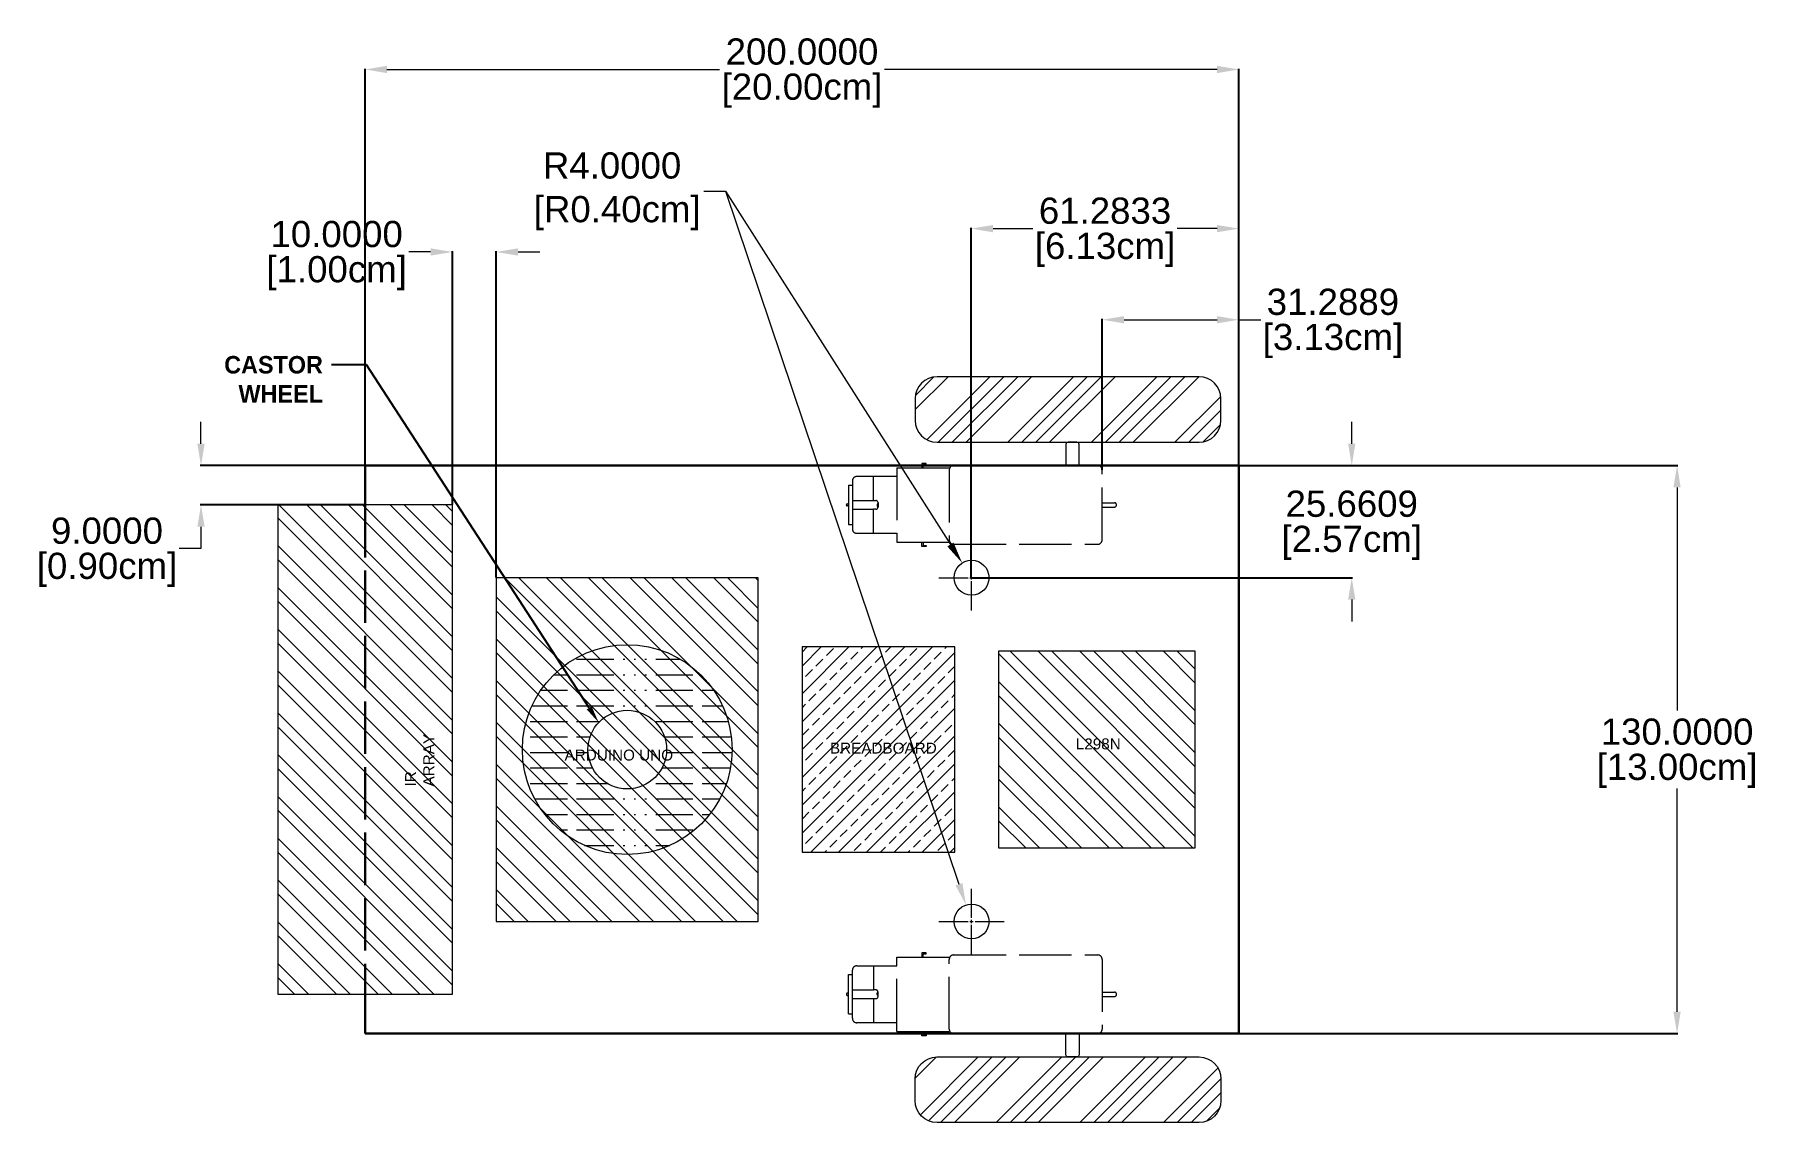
# Model space of a CAD drawing. Header units: millimetres. Extents: x -176 to 219, y -85 to 164.
import ezdxf
from ezdxf import colors
from ezdxf.entities.mleader import LeaderData, LeaderLine
from ezdxf.math import Vec2, Vec3

# ---------------------------------------------------------------- set-up
doc = ezdxf.new("R2010")
doc.units = ezdxf.units.MM
doc.linetypes.add('ACAD_ISO02W100', pattern=[15, 12, -3])
doc.linetypes.add('CENTER2', pattern=[28.575, 19.05, -3.175, 3.175, -3.175])
for name, color, linetype, lineweight in [('CHASSIS', 40, 'Continuous', 30), ('CONTROLLERS', 150, 'Continuous', 30), ('MOTOR & WHEELS', 212, 'Continuous', 30), ('TEXT & ANNOTATION', 80, 'Continuous', 30)]:
    doc.layers.add(name, color=color, linetype=linetype, lineweight=lineweight)
doc.styles.add('Annotative', font='arial.ttf')
doc.styles.get("Standard").update_dxf_attribs({"font": 'arial.ttf'})
doc.dimstyles.get("Standard").update_dxf_attribs({"dimtxt": 6, "dimasz": 5, "dimexe": 0.18, "dimexo": 0.0625, "dimgap": 1, "dimtad": 0, "dimtih": 1, "dimtoh": 1, "dimdec": 4, "dimzin": 0, "dimdsep": 46, "dimtxsty": 'Annotative', "dimcen": 0.09, "dimclrd": 1, "dimclre": 2, "dimclrt": 3, "dimadec": 0, "dimazin": 0, "dimtfac": 1, "dimtdec": 4, "dimtofl": 0, "dimtmove": 0, "dimatfit": 3, "dimfxl": 1, "dimtolj": 1, "dimtzin": 0, "dimlwd": 15, "dimarcsym": 0})

# ---------------------------------------------------------------- blocks, each defined once
blk = doc.blocks.new('*U2')
at = {"layer": 'CHASSIS', "color": 0, "linetype": 'CENTER2', "lineweight": 20, "transparency": 16777216}
for p, q in [((0, 0.8), (0, 7.5)), ((-7.5, 0), (-0.8, 0)), ((0.8, 0), (7.5, 0)), ((0, -7.5), (0, -0.8))]:
    blk.add_line(p, q, dxfattribs=at)
at = {"layer": 'CHASSIS', "color": 0, "linetype": 'Continuous', "lineweight": 20, "transparency": 16777216}
for p, q in [((-0.4, 0), (0.4, 0)), ((0, -0.4), (0, 0.4))]:
    blk.add_line(p, q, dxfattribs=at)
blk = doc.blocks.new('*U3')
at = {"layer": 'CHASSIS', "color": 0, "linetype": 'CENTER2', "lineweight": 20, "transparency": 16777216}
for p, q in [((0, 0.8), (0, 7.5)), ((-7.5, 0), (-0.8, 0)), ((0.8, 0), (7.5, 0)), ((0, -7.5), (0, -0.8))]:
    blk.add_line(p, q, dxfattribs=at)
at = {"layer": 'CHASSIS', "color": 0, "linetype": 'Continuous', "lineweight": 20, "transparency": 16777216}
for p, q in [((-0.4, 0), (0.4, 0)), ((0, -0.4), (0, 0.4))]:
    blk.add_line(p, q, dxfattribs=at)
blk = doc.blocks.new('*D13')
at = {"layer": 'Defpoints', "color": 0, "linetype": 'Continuous', "transparency": 16777216}
for p in [(100, 155.65), (-100, 65), (100, 65)]:
    blk.add_point(p, dxfattribs=at)
at = {"layer": 'TEXT & ANNOTATION', "color": 2, "linetype": 'Continuous', "lineweight": -2, "transparency": 16777216}
for p, q in [((-100, 65.06), (-100, 155.83)), ((100, 65.06), (100, 155.83))]:
    blk.add_line(p, q, dxfattribs=at)
at = {"layer": 'TEXT & ANNOTATION', "color": 1, "linetype": 'Continuous', "lineweight": 15, "transparency": 16777216}
for p, q in [((-95, 155.65), (-18.85, 155.65)), ((95, 155.65), (18.85, 155.65))]:
    blk.add_line(p, q, dxfattribs=at)
at = {"layer": 'TEXT & ANNOTATION', "color": 1, "linetype": 'Continuous', "transparency": 16777216}
for points in [[(-95, 156.49), (-95, 154.82), (-100, 155.65)], [(95, 156.49), (95, 154.82), (100, 155.65)]]:
    blk.add_solid(points, dxfattribs=at)
at = {"layer": 'TEXT & ANNOTATION', "color": 3, "linetype": 'Continuous', "transparency": 16777216, "char_height": 6, "attachment_point": 5, "style": 'Annotative'}
for s, insert in [('\\A1;200.0000', (0, 159.72)), ('\\A1;[20.00cm]', (0, 150.81))]:
    blk.add_mtext(s, dxfattribs=dict(at, insert=insert))
blk = doc.blocks.new('*D15')
at = {"layer": 'Defpoints', "color": 0, "linetype": 'Continuous', "transparency": 16777216}
for p in [(100, 65), (100, -65), (200.3, -65)]:
    blk.add_point(p, dxfattribs=at)
at = {"layer": 'TEXT & ANNOTATION', "color": 2, "linetype": 'Continuous', "lineweight": -2, "transparency": 16777216}
for p, q in [((100.06, 65), (200.48, 65)), ((100.06, -65), (200.48, -65))]:
    blk.add_line(p, q, dxfattribs=at)
at = {"layer": 'TEXT & ANNOTATION', "color": 1, "linetype": 'Continuous', "lineweight": 15, "transparency": 16777216}
for p, q in [((200.3, 60), (200.3, 8.91)), ((200.3, -60), (200.3, -8.91))]:
    blk.add_line(p, q, dxfattribs=at)
at = {"layer": 'TEXT & ANNOTATION', "color": 1, "linetype": 'Continuous', "transparency": 16777216}
for points in [[(199.46, 60), (201.13, 60), (200.3, 65)], [(199.46, -60), (201.13, -60), (200.3, -65)]]:
    blk.add_solid(points, dxfattribs=at)
at = {"layer": 'TEXT & ANNOTATION', "color": 3, "linetype": 'Continuous', "transparency": 16777216, "char_height": 6, "attachment_point": 5, "style": 'Annotative'}
for s, insert in [('\\A1;130.0000', (200.3, 4.07)), ('\\A1;[13.00cm]', (200.3, -4.85))]:
    blk.add_mtext(s, dxfattribs=dict(at, insert=insert))
blk = doc.blocks.new('*D16')
at = {"layer": 'Defpoints', "color": 0, "linetype": 'Continuous', "transparency": 16777216}
for p in [(100, 98.37), (68.71, 64), (100, 64)]:
    blk.add_point(p, dxfattribs=at)
at = {"layer": 'TEXT & ANNOTATION', "color": 2, "linetype": 'Continuous', "lineweight": -2, "transparency": 16777216}
for p, q in [((68.71, 64.06), (68.71, 98.55)), ((100, 64.06), (100, 98.55))]:
    blk.add_line(p, q, dxfattribs=at)
at = {"layer": 'TEXT & ANNOTATION', "color": 1, "linetype": 'Continuous', "lineweight": 15, "transparency": 16777216}
for p, q in [((73.71, 98.37), (95, 98.37)), ((100, 98.37), (105, 98.37))]:
    blk.add_line(p, q, dxfattribs=at)
at = {"layer": 'TEXT & ANNOTATION', "color": 1, "linetype": 'Continuous', "transparency": 16777216}
for points in [[(73.71, 99.2), (73.71, 97.54), (68.71, 98.37)], [(95, 99.2), (95, 97.54), (100, 98.37)]]:
    blk.add_solid(points, dxfattribs=at)
at = {"layer": 'TEXT & ANNOTATION', "color": 3, "linetype": 'Continuous', "transparency": 16777216, "char_height": 6, "attachment_point": 5, "style": 'Annotative'}
for s, insert in [('\\A1;31.2889', (121.52, 102.44)), ('\\A1;[3.13cm]', (121.52, 93.53))]:
    blk.add_mtext(s, dxfattribs=dict(at, insert=insert))
blk = doc.blocks.new('*D20')
at = {"layer": 'Defpoints', "color": 0, "linetype": 'Continuous', "transparency": 16777216}
for p in [(-100, 65), (-137.57, 56), (-100, 56)]:
    blk.add_point(p, dxfattribs=at)
at = {"layer": 'TEXT & ANNOTATION', "color": 1, "linetype": 'Continuous', "lineweight": 15, "transparency": 16777216}
for p, q in [((-137.57, 70), (-137.57, 75)), ((-137.57, 51), (-137.57, 46)), ((-137.57, 46), (-142.57, 46))]:
    blk.add_line(p, q, dxfattribs=at)
at = {"layer": 'TEXT & ANNOTATION', "color": 2, "linetype": 'Continuous', "lineweight": -2, "transparency": 16777216}
for p, q in [((-100.06, 65), (-137.75, 65)), ((-100.06, 56), (-137.75, 56))]:
    blk.add_line(p, q, dxfattribs=at)
at = {"layer": 'TEXT & ANNOTATION', "color": 1, "linetype": 'Continuous', "transparency": 16777216}
for points in [[(-138.4, 70), (-136.73, 70), (-137.57, 65)], [(-138.4, 51), (-136.73, 51), (-137.57, 56)]]:
    blk.add_solid(points, dxfattribs=at)
at = {"layer": 'TEXT & ANNOTATION', "color": 3, "linetype": 'Continuous', "transparency": 16777216, "char_height": 6, "attachment_point": 5, "style": 'Annotative'}
for s, insert in [('\\A1;9.0000', (-159.08, 50.06)), ('\\A1;[0.90cm]', (-159.08, 41.15))]:
    blk.add_mtext(s, dxfattribs=dict(at, insert=insert))
blk = doc.blocks.new('*D22')
at = {"layer": 'Defpoints', "color": 0, "linetype": 'Continuous', "transparency": 16777216}
for p in [(36.66, 42.71), (38.81, 39.34)]:
    blk.add_point(p, dxfattribs=at)
at = {"layer": 'TEXT & ANNOTATION', "color": 1, "linetype": 'Continuous', "lineweight": 15, "transparency": 16777216}
for p, q in [((-22.48, 127.78), (-17.48, 127.78)), ((-17.48, 127.78), (33.97, 46.93))]:
    blk.add_line(p, q, dxfattribs=at)
at = {"layer": 'TEXT & ANNOTATION', "color": 2, "linetype": 'Continuous', "lineweight": -2, "transparency": 16777216}
for p, q in [((38.72, 39.34), (38.9, 39.34)), ((38.81, 39.25), (38.81, 39.43))]:
    blk.add_line(p, q, dxfattribs=at)
at = {"layer": 'TEXT & ANNOTATION', "color": 1, "linetype": 'Continuous', "transparency": 16777216}
blk.add_solid([(34.68, 47.38), (33.27, 46.48), (36.66, 42.71)], dxfattribs=at)
at = {"layer": 'TEXT & ANNOTATION', "color": 3, "linetype": 'Continuous', "transparency": 16777216, "insert": (-43.47, 127.78), "char_height": 6, "attachment_point": 5, "style": 'Annotative'}
blk.add_mtext('\\A1;R4.0000\\P [R0.40cm]', dxfattribs=at)
blk = doc.blocks.new('*D23')
at = {"layer": 'Defpoints', "color": 0, "linetype": 'Continuous', "transparency": 16777216}
for p in [(37.53, -35.55), (38.81, -39.34)]:
    blk.add_point(p, dxfattribs=at)
at = {"layer": 'TEXT & ANNOTATION', "color": 1, "linetype": 'Continuous', "lineweight": 15, "transparency": 16777216}
for p, q in [((-22.48, 127.78), (-17.48, 127.78)), ((-17.48, 127.78), (35.93, -30.81))]:
    blk.add_line(p, q, dxfattribs=at)
at = {"layer": 'TEXT & ANNOTATION', "color": 2, "linetype": 'Continuous', "lineweight": -2, "transparency": 16777216}
for p, q in [((38.72, -39.34), (38.9, -39.34)), ((38.81, -39.43), (38.81, -39.25))]:
    blk.add_line(p, q, dxfattribs=at)
at = {"layer": 'TEXT & ANNOTATION', "color": 1, "linetype": 'Continuous', "transparency": 16777216}
blk.add_solid([(36.72, -30.54), (35.14, -31.08), (37.53, -35.55)], dxfattribs=at)
at = {"layer": 'TEXT & ANNOTATION', "color": 3, "linetype": 'Continuous', "transparency": 16777216, "insert": (-43.47, 127.78), "char_height": 6, "attachment_point": 5, "style": 'Annotative'}
blk.add_mtext('\\A1;R4.0000\\P [R0.40cm]', dxfattribs=at)
blk = doc.blocks.new('*D24')
at = {"layer": 'Defpoints', "color": 0, "linetype": 'Continuous', "transparency": 16777216}
for p in [(100, 119.23), (100, 65), (38.72, 39.34)]:
    blk.add_point(p, dxfattribs=at)
at = {"layer": 'TEXT & ANNOTATION', "color": 2, "linetype": 'Continuous', "lineweight": -2, "transparency": 16777216}
for p, q in [((38.72, 39.4), (38.72, 119.41)), ((100, 65.06), (100, 119.41))]:
    blk.add_line(p, q, dxfattribs=at)
at = {"layer": 'TEXT & ANNOTATION', "color": 1, "linetype": 'Continuous', "lineweight": 15, "transparency": 16777216}
for p, q in [((43.72, 119.23), (52.84, 119.23)), ((95, 119.23), (85.87, 119.23))]:
    blk.add_line(p, q, dxfattribs=at)
at = {"layer": 'TEXT & ANNOTATION', "color": 1, "linetype": 'Continuous', "transparency": 16777216}
for points in [[(43.72, 120.06), (43.72, 118.39), (38.72, 119.23)], [(95, 120.06), (95, 118.39), (100, 119.23)]]:
    blk.add_solid(points, dxfattribs=at)
at = {"layer": 'TEXT & ANNOTATION', "color": 3, "linetype": 'Continuous', "transparency": 16777216, "char_height": 6, "attachment_point": 5, "style": 'Annotative'}
for s, insert in [('\\A1;61.2833', (69.36, 123.29)), ('\\A1;[6.13cm]', (69.36, 114.38))]:
    blk.add_mtext(s, dxfattribs=dict(at, insert=insert))
blk = doc.blocks.new('*D25')
at = {"layer": 'Defpoints', "color": 0, "linetype": 'Continuous', "transparency": 16777216}
for p in [(100, 65), (125.83, 65), (38.72, 39.34)]:
    blk.add_point(p, dxfattribs=at)
at = {"layer": 'TEXT & ANNOTATION', "color": 1, "linetype": 'Continuous', "lineweight": 15, "transparency": 16777216}
for p, q in [((125.83, 70), (125.83, 75)), ((125.83, 34.34), (125.83, 29.34))]:
    blk.add_line(p, q, dxfattribs=at)
at = {"layer": 'TEXT & ANNOTATION', "color": 2, "linetype": 'Continuous', "lineweight": -2, "transparency": 16777216}
for p, q in [((100.06, 65), (126.01, 65)), ((38.78, 39.34), (126.01, 39.34))]:
    blk.add_line(p, q, dxfattribs=at)
at = {"layer": 'TEXT & ANNOTATION', "color": 1, "linetype": 'Continuous', "transparency": 16777216}
for points in [[(125, 70), (126.66, 70), (125.83, 65)], [(125, 34.34), (126.66, 34.34), (125.83, 39.34)]]:
    blk.add_solid(points, dxfattribs=at)
at = {"layer": 'TEXT & ANNOTATION', "color": 3, "linetype": 'Continuous', "transparency": 16777216, "char_height": 6, "attachment_point": 5, "style": 'Annotative'}
for s, insert in [('\\A1;25.6609', (125.83, 56.23)), ('\\A1;[2.57cm]', (125.83, 47.32))]:
    blk.add_mtext(s, dxfattribs=dict(at, insert=insert))
blk = doc.blocks.new('*D26')
at = {"layer": 'Defpoints', "color": 0, "linetype": 'Continuous', "transparency": 16777216}
for p in [(-80, 113.88), (-80, 56), (-70, 39.34)]:
    blk.add_point(p, dxfattribs=at)
at = {"layer": 'TEXT & ANNOTATION', "color": 1, "linetype": 'Continuous', "lineweight": 15, "transparency": 16777216}
for p, q in [((-85, 113.88), (-90, 113.88)), ((-65, 113.88), (-60, 113.88))]:
    blk.add_line(p, q, dxfattribs=at)
at = {"layer": 'TEXT & ANNOTATION', "color": 2, "linetype": 'Continuous', "lineweight": -2, "transparency": 16777216}
for p, q in [((-80, 56.06), (-80, 114.06)), ((-70, 39.4), (-70, 114.06))]:
    blk.add_line(p, q, dxfattribs=at)
at = {"layer": 'TEXT & ANNOTATION', "color": 1, "linetype": 'Continuous', "transparency": 16777216}
for points in [[(-85, 114.72), (-85, 113.05), (-80, 113.88)], [(-65, 114.72), (-65, 113.05), (-70, 113.88)]]:
    blk.add_solid(points, dxfattribs=at)
at = {"layer": 'TEXT & ANNOTATION', "color": 3, "linetype": 'Continuous', "transparency": 16777216, "char_height": 6, "attachment_point": 5, "style": 'Annotative'}
for s, insert in [('\\A1;10.0000', (-106.52, 117.95)), ('\\A1;[1.00cm]', (-106.52, 109.04))]:
    blk.add_mtext(s, dxfattribs=dict(at, insert=insert))

msp = doc.modelspace()

# ---------------------------------------------------------------- hatches: boundary and pattern name
at = {"layer": 'CONTROLLERS', "linetype": 'Continuous', "lineweight": 20, "true_color": 0x136734}
h = msp.add_hatch(dxfattribs=at)
h.set_pattern_fill('ANSI32', color=116, scale=0.71, angle=90)
h.paths.add_polyline_path([(-80, 56), (-100, 56), (-100, -56), (-80, -56)])
h.paths.add_polyline_path([(-100, 56), (-120, 56), (-120, -56), (-100, -56)])
h.paths.add_polyline_path([(-82.82002, -9.39907), (-82.82002, 4.20939), (-92.13846, 4.20939), (-92.13846, -9.39907)], flags=24)
at = {"layer": 'CONTROLLERS', "linetype": 'Continuous', "lineweight": 20, "true_color": 0x293189}
h = msp.add_hatch(dxfattribs=at)
h.set_pattern_fill('ANSI32', color=177, scale=0.71, angle=90)
h.paths.add_polyline_path([(-10, 39.33915), (-70, 39.33915), (-70, -39.33915), (-10, -39.33915)])
h.paths.add_polyline_path([(-54.97444, -3.90945), (-28.88304, -3.90945), (-28.88304, 1.24233), (-54.97444, 1.24233)], flags=24)
at = {"layer": 'CONTROLLERS', "linetype": 'Continuous', "lineweight": 20, "true_color": 0x636466}
h = msp.add_hatch(dxfattribs=at)
h.set_pattern_fill('ANSI33', color=251, scale=0.71)
h.paths.add_polyline_path([(35, 23.5), (0, 23.5), (0, -23.5), (35, -23.5)])
h.paths.add_polyline_path([(5.51037, -2.32376), (31.21296, -2.32376), (31.21296, 2.82802), (5.51037, 2.82802)], flags=24)
at = {"layer": 'CONTROLLERS', "linetype": 'Continuous', "lineweight": 20, "true_color": 0xed1f24}
h = msp.add_hatch(dxfattribs=at)
h.set_pattern_fill('ANSI32', color=240, scale=0.71, angle=90)
h.paths.add_polyline_path([(90, 22.5), (45, 22.5), (45, -22.5), (90, -22.5)])
h.paths.add_polyline_path([(61.78239, -1.32248), (73.324, -1.32248), (73.324, 3.8293), (61.78239, 3.8293)], flags=24)
at = {"layer": 'MOTOR & WHEELS', "linetype": 'Continuous', "lineweight": 20}
h = msp.add_hatch(dxfattribs=at)
h.set_pattern_fill('ANSI34', color=256, scale=0.71)
h.set_pattern_definition([(45, (-4.096, 0), (-9.564, 9.564), []), (45, (-0.908, 0), (-9.564, 9.564), []), (45, (2.28, 0), (-9.564, 9.564), []), (45, (5.468, 0), (-9.564, 9.564), [])])
h.paths.add_polyline_path([(90.90434, 70.33997, 0.414213562), (95.90434, 75.33997), (95.90434, 80.33997, 0.414213562), (90.90434, 85.33997), (30.90434, 85.33997, 0.414213562), (25.90434, 80.33997), (25.90434, 75.33997, 0.414213562), (30.90434, 70.33997)])
h.paths.add_polyline_path([(90.90434, -85.33997, 0.414213562), (95.90434, -80.33997), (95.90434, -75.33997, 0.414213562), (90.90434, -70.33997), (30.90434, -70.33997, 0.414213562), (25.90434, -75.33997), (25.90434, -80.33997, 0.414213562), (30.90434, -85.33997)])
at = {"layer": 'MOTOR & WHEELS', "linetype": 'Continuous', "lineweight": 15}
h = msp.add_hatch(dxfattribs=at)
h.set_pattern_fill('ACAD_ISO15W100', color=256, scale=0.71)
h.set_pattern_definition([(0, (167.8056, -39.686), (0, 3.55), [8.52, -2.13, 8.52, -2.13, 0.355, -7.1]), (0, (167.8056, -39.686), (0, 3.55), [-23.785, 0.355, -2.13, 0.355, -2.13])])
h.paths.add_polyline_path([(-16, 0, 0.223887045), (-24.72724, 18.51331), (-41.92955, 8.79072, -0.479012499), (-31, 0, -1), (-49, 0, -0.352253616), (-41.92955, 8.79072), (-24.72724, 18.51331, 0.634137732), (-64, 0, 1)])

# ---------------------------------------------------------------- linework, layer by layer
at = {"layer": 'CHASSIS', "color": 18, "true_color": 0x000000}
for p, q in [((100, 65), (-100, 65)), ((-100, 65), (-100, 56)), ((100, -65), (100, 65)), ((-100, -56), (-100, -65)), ((-100, -65), (100, -65))]:
    msp.add_line(p, q, dxfattribs=at)
at = {"layer": 'CHASSIS', "color": 18, "linetype": 'ACAD_ISO02W100', "true_color": 0x000000}
msp.add_line((-100, 56), (-100, -56), dxfattribs=at)
at = {"layer": 'CHASSIS', "color": 18, "linetype": 'Continuous', "lineweight": 20, "true_color": 0x000000}
for centre in [(38.80675, 39.33915), (38.80675, -39.33915)]:
    msp.add_circle(centre, 4, dxfattribs=at)
at = {"layer": 'CONTROLLERS', "color": 116, "lineweight": 20, "true_color": 0x136734}
msp.add_lwpolyline([(-80, -56), (-80, 56), (-120, 56), (-120, -56)], close=True, dxfattribs=at)
at = {"layer": 'CONTROLLERS', "color": 177, "lineweight": 20, "true_color": 0x293189}
msp.add_lwpolyline([(-70, -39.33915), (-10, -39.33915), (-10, 39.33915), (-70, 39.33915)], close=True, dxfattribs=at)
at = {"layer": 'CONTROLLERS', "color": 251, "lineweight": 20, "true_color": 0x636466}
msp.add_lwpolyline([(0, -23.5), (35, -23.5), (35, 23.5), (0, 23.5)], close=True, dxfattribs=at)
at = {"layer": 'CONTROLLERS', "color": 1, "lineweight": 20}
msp.add_lwpolyline([(45, -22.5), (90, -22.5), (90, 22.5), (45, 22.5)], close=True, dxfattribs=at)
at = {"layer": 'MOTOR & WHEELS', "linetype": 'ACAD_ISO02W100', "lineweight": 20}
for p, q in [((21.71109, 64.5), (21.71109, 47.5)), ((21.71109, 64.5), (33.71109, 64.5)), ((28.41109, 65.50639), (27.41109, 65.50639)), ((27.41109, 65.50639), (27.41109, 64.5)), ((27.71109, 65.25639), (28.41109, 65.25639)), ((27.71109, 65.00639), (27.71109, 65.25639)), ((27.71109, 64.5), (27.71109, 65.00639)), ((28.41109, 65.25639), (28.41109, 65.50639)), ((10.66763, 60.5), (10.66763, 51.5)), ((10.66763, 60.5), (11.52049, 60.5)), ((11.52049, 61.5), (11.52049, 50.5)), ((21.71109, 62.5), (12.52049, 62.5)), ((16.40168, 57), (16.40168, 62.5)), ((10.16763, 55.95), (10.16763, 56.05)), ((10.36763, 56.25), (10.66763, 56.25)), ((10.66763, 55.75), (10.36763, 55.75)), ((11.52049, 57), (16.40168, 57)), ((16.40168, 57), (16.90168, 57)), ((17.20168, 56.05), (17.20168, 55.9)), ((17.20168, 55.9), (17.20168, 55.75)), ((17.40168, 56.5), (17.40168, 55.5)), ((17.40168, 56.5), (17.40168, 56.25)), ((17.40168, 56.25), (17.40168, 56.25)), ((17.40168, 55.55), (17.40168, 55.55)), ((68.71109, 56.5), (71.50187, 56.5)), ((68.71109, 55.5), (71.50187, 55.5)), ((10.66763, 51.5), (11.52049, 51.5)), ((11.52049, 55), (16.40168, 55)), ((16.40168, 49.5), (16.40168, 55)), ((16.90168, 55), (16.40168, 55)), ((12.52049, 49.5), (21.71109, 49.5)), ((21.71109, 47.5), (33.71109, 47.5)), ((27.41109, 46.49361), (27.41109, 47.5)), ((27.71109, 47.5), (27.71109, 46.99361)), ((28.41109, 46.49361), (27.41109, 46.49361)), ((27.71109, 46.99361), (27.71109, 46.74361)), ((27.71109, 46.74361), (28.41109, 46.74361)), ((28.41109, 46.74361), (28.41109, 46.49361)), ((28.41109, -46.49361), (27.41109, -46.49361)), ((27.41109, -46.49361), (27.41109, -47.5)), ((27.71109, -46.74361), (28.41109, -46.74361)), ((27.71109, -46.99361), (27.71109, -46.74361)), ((27.71109, -47.5), (27.71109, -46.99361)), ((28.41109, -46.74361), (28.41109, -46.49361)), ((11.52049, -61.5), (11.52049, -50.5)), ((12.52049, -49.5), (21.71109, -49.5)), ((16.40168, -49.5), (16.40168, -55)), ((21.71109, -64.5), (21.71109, -47.5)), ((21.71109, -47.5), (33.71109, -47.5)), ((10.66763, -60.5), (10.66763, -51.5)), ((10.66763, -51.5), (11.52049, -51.5)), ((11.52049, -55), (16.40168, -55)), ((16.90168, -55), (16.40168, -55)), ((10.16763, -55.95), (10.16763, -56.05)), ((10.66763, -55.75), (10.36763, -55.75)), ((10.36763, -56.25), (10.66763, -56.25)), ((11.52049, -57), (16.40168, -57)), ((16.40168, -57), (16.40168, -62.5)), ((16.40168, -57), (16.90168, -57)), ((17.20168, -55.9), (17.20168, -55.75)), ((17.20168, -56.05), (17.20168, -55.9)), ((17.40168, -56.5), (17.40168, -55.5)), ((17.40168, -55.55), (17.40168, -55.55)), ((17.40168, -56.5), (17.40168, -56.25)), ((17.40168, -56.25), (17.40168, -56.25)), ((68.71109, -55.5), (71.50187, -55.5)), ((68.71109, -56.5), (71.50187, -56.5)), ((10.66763, -60.5), (11.52049, -60.5)), ((21.71109, -62.5), (12.52049, -62.5)), ((21.71109, -64.5), (33.71109, -64.5)), ((27.41109, -65.50639), (27.41109, -64.5)), ((28.41109, -65.50639), (27.41109, -65.50639)), ((27.71109, -64.5), (27.71109, -65.00639)), ((27.71109, -65.00639), (27.71109, -65.25639)), ((27.71109, -65.25639), (28.41109, -65.25639)), ((28.41109, -65.25639), (28.41109, -65.50639))]:
    msp.add_line(p, q, dxfattribs=at)
at = {"layer": 'MOTOR & WHEELS', "lineweight": 20}
for points in [[(30.90434, 70.33997), (90.90434, 70.33997, 0.414213562), (95.90434, 75.33997), (95.90434, 80.33997, 0.414213562), (90.90434, 85.33997), (30.90434, 85.33997, 0.414213562), (25.90434, 80.33997), (25.90434, 75.33997, 0.414213562)], [(30.90434, -70.33997), (90.90434, -70.33997, -0.414213562), (95.90434, -75.33997), (95.90434, -80.33997, -0.414213562), (90.90434, -85.33997), (30.90434, -85.33997, -0.414213562), (25.90434, -80.33997), (25.90434, -75.33997, -0.414213562)]]:
    msp.add_lwpolyline(points, format="xyb", close=True, dxfattribs=at)
for points in [[(63.40434, 65), (63.40434, 69.83997, 0.414213562), (62.90434, 70.33997), (60.90434, 70.33997, 0.414213562), (60.40434, 69.83997), (60.40434, 65)], [(63.40434, -65), (63.40434, -69.83997, -0.414213562), (62.90434, -70.33997), (60.90434, -70.33997, -0.414213562), (60.40434, -69.83997), (60.40434, -65)]]:
    msp.add_lwpolyline(points, format="xyb", dxfattribs=at)
at = {"layer": 'MOTOR & WHEELS', "linetype": 'ACAD_ISO02W100', "lineweight": 20}
for points in [[(34.71109, 47), (67.71109, 47, 0.414213562), (68.71109, 48), (68.71109, 64, 0.414213562), (67.71109, 65), (34.71109, 65, 0.414213562), (33.71109, 64), (33.71109, 48, 0.414213562)], [(34.71109, -47), (67.71109, -47, -0.414213562), (68.71109, -48), (68.71109, -64, -0.414213562), (67.71109, -65), (34.71109, -65, -0.414213562), (33.71109, -64), (33.71109, -48, -0.414213562)]]:
    msp.add_lwpolyline(points, format="xyb", close=True, dxfattribs=at)
for points in [[(60.40434, 65), (63.40434, 65)], [(60.40434, -65), (63.40434, -65)]]:
    msp.add_lwpolyline(points, dxfattribs=at)
at = {"layer": 'MOTOR & WHEELS', "linetype": 'Continuous', "lineweight": 20}
for radius in [24, 9]:
    msp.add_circle((-40, 0), radius, dxfattribs=at)
at = {"layer": 'MOTOR & WHEELS', "linetype": 'ACAD_ISO02W100', "lineweight": 20}
for centre, radius, start, end in [((12.52049, 61.5), 1, 90, 180), ((10.36763, 56.05), 0.2, 90, 180), ((10.36763, 55.95), 0.2, 180, 270), ((16.90168, 56.5), 0.5, 0, 90), ((16.90168, 55.5), 0.5, 270, 0), ((17.40168, 56.05), 0.2, 90, 180), ((17.40168, 55.75), 0.2, 180, 270), ((71.50187, 56), 0.5, 270, 90), ((12.52049, 50.5), 1, 180, 270), ((12.52049, -50.5), 1, 90, 180), ((16.90168, -55.5), 0.5, 0, 90), ((10.36763, -55.95), 0.2, 90, 180), ((10.36763, -56.05), 0.2, 180, 270), ((16.90168, -56.5), 0.5, 270, 0), ((17.40168, -55.75), 0.2, 90, 180), ((17.40168, -56.05), 0.2, 180, 270), ((71.50187, -56), 0.5, 270, 90), ((12.52049, -61.5), 1, 180, 270)]:
    msp.add_arc(centre, radius, start, end, dxfattribs=at)

# ---------------------------------------------------------------- block references
at = {"layer": 'CHASSIS', "color": 18, "linetype": 'CENTER2', "lineweight": 20, "true_color": 0x000000}
for name, p in [('*U2', (38.80675, 39.33915)), ('*U3', (38.80675, -39.33915))]:
    msp.add_blockref(name, p, dxfattribs=at)

# ---------------------------------------------------------------- texts
at = {"layer": 'TEXT & ANNOTATION', "color": 115, "linetype": 'Continuous', "insert": (-90.8518, -8.44836), "char_height": 2.5, "attachment_point": 1, "rotation": 90}
msp.add_mtext_dynamic_manual_height_columns('IR ARRAY', width=6.8314588, gutter_width=12.5, heights=[0], dxfattribs=at)
at = {"layer": 'TEXT & ANNOTATION', "color": 115, "linetype": 'Continuous', "char_height": 2.5, "attachment_point": 1}
for s, width, insert in [('ARDUINO UNO', 30.4592197, (-54.34433, 0)), ('BREADBOARD', 16.6739707, (6.39117, 1.58569)), ('L298N', 45, (62.66319, 2.55286))]:
    msp.add_mtext_dynamic_manual_height_columns(s, width=width, gutter_width=12.5, heights=[0], dxfattribs=dict(at, insert=insert))

# ---------------------------------------------------------------- dimensions: what is measured, and where the dimension line sits
at = {"layer": 'TEXT & ANNOTATION', "color": 115, "linetype": 'Continuous'}
dim = msp.add_linear_dim(base=(100, 155.65333), p1=(-100, 65), p2=(100, 65), dimstyle='Standard', override={"dimpost": '\\X'}, dxfattribs=at)
dim.commit()
dim.dimension.update_dxf_attribs({"geometry": '*D13', "text_midpoint": (0, 155.65333)})
at = {"layer": 'TEXT & ANNOTATION', "color": 7, "linetype": 'Continuous', "true_color": 0xffffff}
for center, mpoint, picture in [((38.80675, 39.33915), (36.65909, 42.7137), '*D22'), ((38.80675, -39.33915), (37.52999, -35.54839), '*D23')]:
    dim = msp.add_radius_dim(center=center, mpoint=mpoint, dimstyle='Standard', override={"dimpost": '\\X'}, dxfattribs=at)
    dim.commit()
    dim.dimension.update_dxf_attribs({"geometry": picture, "text_midpoint": (-43.47254, 127.78302), "dimtype": 164})
for base, p1, p2, picture, middle in [((100, 119.2274993), (38.7167496, 39.33915), (100, 65), '*D24', (69.3583748, 119.2274993)), ((-80, 113.88186), (-70, 39.33915), (-80, 56), '*D26', (-106.51569, 113.88186)), ((100, 98.37099), (68.71109, 64), (100, 64), '*D16', (121.51569, 98.37099))]:
    dim = msp.add_linear_dim(base=base, p1=p1, p2=p2, dimstyle='Standard', override={"dimpost": '\\X'}, dxfattribs=at)
    dim.commit()
    dim.dimension.update_dxf_attribs({"geometry": picture, "text_midpoint": middle})
for base, p1, p2, picture, middle in [((-137.56652, 56), (-100, 65), (-100, 56), '*D20', (-159.08221, 46)), ((125.8308611333, 65), (38.7167496462, 39.33915), (100, 65), '*D25', (125.8308611333, 52.169575))]:
    dim = msp.add_linear_dim(base=base, p1=p1, p2=p2, angle=90, dimstyle='Standard', override={"dimpost": '\\X'}, dxfattribs=at)
    dim.commit()
    dim.dimension.update_dxf_attribs({"geometry": picture, "text_midpoint": middle})
at = {"layer": 'TEXT & ANNOTATION', "color": 115, "linetype": 'Continuous'}
dim = msp.add_linear_dim(base=(200.29827, -65), p1=(100, 65), p2=(100, -65), angle=90, dimstyle='Standard', override={"dimpost": '\\X'}, dxfattribs=at)
dim.commit()
dim.dimension.update_dxf_attribs({"geometry": '*D15', "text_midpoint": (200.29827, 0)})

# ---------------------------------------------------------------- leaders
ml = msp.add_multileader_mtext('Standard', dxfattribs=at)
ml.set_content('{\\fBahnschrift SemiBold|b0|i0|c0|p34;CASTOR \\PWHEEL}', color=115)
ml.set_leader_properties()
ml.build(insert=Vec2(0, 0))
ctx = ml.context
ctx.base_point, ctx.plane_origin = Vec3(-131.67324, 88.07526), Vec3(-46.53587, 6.18727)
ctx.text_align_type = 2
notes = []
notes.append((ctx, [(0, (1, 1, 0), (-99.66774, 88.07526), (-1, 0), 8, [(0, [(-46.53587, 6.18727)], 0, [])])]))
ctx.mtext.insert, ctx.mtext.alignment, ctx.mtext.flow_direction = Vec3(-109.66774, 90.07526), 3, 5
for ctx, leaders in notes:
    for number, flags, end, landing, length, lines in leaders:
        leader = LeaderData()
        leader.index, (leader.has_last_leader_line, leader.has_dogleg_vector, leader.attachment_direction) = number, flags
        leader.last_leader_point, leader.dogleg_vector, leader.dogleg_length = Vec3(end), Vec3(landing), length
        for number, points, colour, breaks in lines:
            line = LeaderLine()
            line.index, line.vertices, line.color, line.breaks = number, Vec3.list(points), colors.encode_raw_color(colour), breaks
            leader.lines.append(line)
        ctx.leaders.append(leader)

doc.saveas('drawing.dxf')
